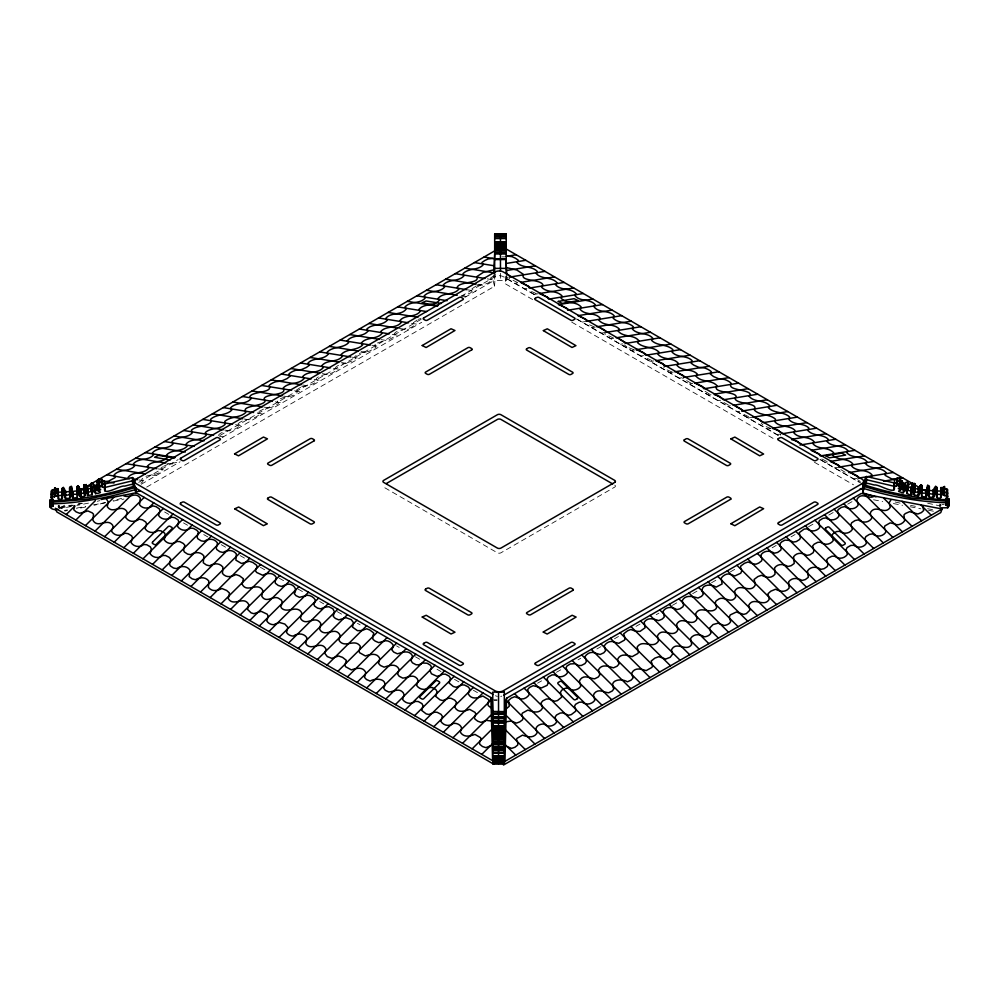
<?xml version="1.0" encoding="UTF-8"?>
<svg xmlns="http://www.w3.org/2000/svg" width="999" height="999" viewBox="0 0 999 999"><rect width="100%" height="100%" fill="white"/><g stroke="black" fill="none" stroke-linecap="round" stroke-linejoin="round"><path stroke-width="0.75" stroke-dasharray="5 3.75" d="M940.946 505.706L940.733 504.483M257.904 412.45L258.042 413.224L262.862 414.011M146.691 487.1L494.567 286.263L493.181 281.031L493.518 274.975M494.567 286.263L495.242 274.163M532.617 299.55L505.656 283.978L506.868 275.712M58.217 505.756L58.117 507.03M218.506 435.552L219.018 434.478C224.65 429.395 233.204 432.117 238.624 426.448L238.998 425.611L237.687 424.6L238.199 423.601C244.193 418.206 253.097 420.342 258.991 414.835L259.253 413.886L258.067 413.224M375.324 344.393L374.687 345.267L376.049 347.165L373.439 349.038L368.981 351.336L364.16 352.023M162.6 466.87L160.827 468.294L162.275 470.092C157.268 476.81 147.365 472.964 141.771 479.158L141.808 480.419M140.834 483.166L142.62 481.943L142.882 480.994L141.858 480.444M493.131 276.248L490.559 278.009L490.834 279.433M259.016 411.426L264.935 408.341L268.556 407.817M60.402 507.642L65.797 504.532M138.711 482.38L178.122 459.627M219.768 435.589L421.291 319.243M461.014 296.303L495.104 276.623A5.844 3.372 0 0 1 498.114 275.749A5.869 3.384 0 0 1 503.296 276.686L536.7 295.966M141.221 484.24L180.07 461.8M222.165 437.5L421.715 322.29M464.872 297.377L493.181 281.031M537.574 683.191L541.62 680.856M556.455 672.302L561.85 669.18M578.021 659.839L580.719 658.291M596.903 648.95L600.948 646.615M614.435 638.823L618.468 636.488M636.001 626.373L640.047 624.038M656.231 614.697L658.928 613.136M672.402 605.357L677.797 602.235M692.632 593.681L698.026 590.559M711.513 582.779L716.907 579.657M730.381 571.878L737.125 567.981M772.19 547.752L776.223 545.417M791.058 536.85L795.104 534.515M808.591 526.723L813.985 523.613M828.808 515.047L834.202 511.938M847.689 504.158L853.084 501.036M163.636 466.296L168.057 464.21L176.885 462.362M417.145 319.992L413.374 322.702L414.76 324.613C409.403 331.106 399.7 327.522 394.205 333.654L395.504 335.539L394.555 336.563L388.936 339.66L385.477 340.347M300.599 387.3L296.566 390.01L297.565 391.258M377.447 342.957L385.439 340.334M476.136 286.014L470.504 289.722L472.152 291.508L470.279 293.107L462.187 295.979M418.331 319.33L421.029 318.456M301.76 386.688L309.253 385.402L314.623 383.004L317.595 380.594L316.183 379.046L316.845 377.972C322.552 373.014 331.331 375.786 336.626 369.855L335.514 367.432L337.6 365.809L341.121 364.036L345.979 363.261M477.11 285.552C481.393 284.59 491.033 284.191 490.871 279.433M121.678 498.339L113.049 500.724M97.278 501.261L99.875 500.661M105.095 502.809L94.343 505.219M60.539 508.104L83.017 503.259M88.474 503.121L76.823 505.432M85.502 507.055L76.823 508.766M59.952 507.38L72.165 505.044M78.272 503.871L81.331 503.296M64.398 510.427L67.445 509.852M76.611 508.104L85.764 506.343M93.394 504.895L105.607 502.559M113.237 501.098L123.926 499.063M71.379 506.481L60.689 508.479M64.798 511.051L67.433 510.564M507.042 277.522L508.179 277.335M514.96 283.316L517.295 282.942M524.537 288.848L526.91 288.461M534.153 294.405L538.486 293.694M582.105 322.09L585.726 321.503M591.683 327.61L595.329 327.023M601.273 333.154L604.969 332.555M610.864 338.686L613.448 338.261M620.466 344.23L622.839 343.856M631.318 350.499L634.877 349.925M640.933 356.044L643.518 355.632M650.511 361.576L653.621 360.926M669.68 372.652L673.301 372.065M679.27 378.184L681.768 377.784M689.397 384.028L692.744 383.391M708.566 395.092L711.001 394.705M718.169 400.636L720.616 400.237M727.747 406.168L730.331 405.756M737.362 411.713L739.722 411.338M748.201 417.982L752.946 417.22M767.394 429.058L771.091 428.471M776.997 434.602L780.656 434.016M824.937 462.287L827.384 461.888M834.527 467.819L838.86 467.12M853.708 478.896L857.204 478.334M364.086 352.01L359.765 353.259L354.732 356.493L355.869 358.117L353.621 360.327L346.016 363.274M268.594 407.829L271.928 407.192L277.46 404.208L278.559 403.146L277.347 401.635L277.685 400.661C282.592 395.142 295.08 398.451 297.602 391.271M501.898 256.868L504.782 256.868M492.769 699.912L497.102 699.912M494.218 700.212L497.102 700.212M941.982 504.483L944.267 504.632M487.287 278.858L493.169 279.807M477.572 284.365L485.252 285.614M466.446 289.648L475.674 291.134M461.738 295.979L466.058 296.691M411.488 323.301L418.106 324.375M398.901 328.334L408.541 329.895M392.245 334.353L398.938 335.439M380.969 339.61L389.36 340.971M371.965 345.254L379.745 346.516M361.114 351.523L368.893 352.784M352.385 357.217L359.29 358.329M341.521 362.537L349.7 363.861M333.454 368.331L340.11 369.405M322.415 373.626L330.532 374.937M314.161 379.37L320.941 380.469M302.547 384.977L310.814 386.326M294.593 390.784L301.223 391.858M283.504 396.066L291.646 397.39M275.362 401.835L282.055 402.922M264.073 407.093L272.465 408.454M244.218 419.006L252.01 420.267M235.502 424.7L242.395 425.824M224.638 430.02L232.817 431.356M219.568 436.301L223.214 436.888M167.37 463.286L175.275 464.572M158.354 468.918L165.684 470.104M151.311 474.875L156.081 475.649M138.824 479.932L146.503 481.181M770.803 428.446L763.748 425.686L761.226 423.326M927.621 508.716L934.202 509.952M873.563 499.775L882.729 501.523M893.406 503.558L902.572 505.319M910.201 506.768L920.891 508.816M928.521 510.277L934.627 511.438M910.526 505.357L917.956 506.843M927.684 503.234L939.672 505.819M895.216 501.998L901.722 503.496M633.678 349.662L627.422 347.115M517.507 282.517L508.953 278.271M671.74 371.865L666.433 369.642L663.461 366.845M594.13 326.898L586.588 323.439M613.336 337.937L606.555 334.84M536.113 293.544L529.932 290.821M690.971 383.117L682.617 378.296M826.323 461.188L819.854 457.967M651.885 360.577L646.59 358.042M845.104 472.265L837.936 467.807M709.302 393.968L702.272 389.485M728.283 404.907L722.752 401.923M748.538 416.683L743.693 414.26M507.03 278.746L536.7 295.866M577.147 319.218L779.395 435.989M819.842 459.34L861.638 483.479M576.46 318.931L778.346 435.489M820.816 460.002L858.965 482.03M571.715 322.128L775.311 439.672M814.422 462.25L853.521 484.815M164.635 512L168.681 514.335M183.504 522.902L187.55 525.237M203.734 534.577L207.78 536.913M221.266 544.692L226.661 547.814M240.135 555.594L245.529 558.703M260.364 567.27L265.759 570.379M279.245 578.171L284.64 581.281M298.114 589.073L304.857 592.956M319.692 601.523L323.738 603.858M337.225 611.638L343.956 615.534M357.442 623.314L360.139 624.875M396.541 645.891L399.238 647.452M415.422 656.793L420.816 659.902M437 669.243L441.046 671.578M454.52 679.37L459.915 682.479M473.401 690.272L477.447 692.607M857.604 479.657L860.276 481.493M624.163 344.88L626.785 346.753M604.707 333.241L605.656 334.278M780.319 434.39L780.594 435.189M505.219 276.411L505.656 283.978M940.321 504.333L940.321 506.555M939.772 503.996L939.772 507.33M506.231 275.587L506.231 280.394L494.68 280.357L494.68 273.276M500.462 273.264L500.462 280.394M59.278 505.207L59.241 508.341M59.228 506.218L59.241 508.479M58.679 505.294L58.679 507.654M501.773 696.141A5.857 3.384 0 0 1 500.724 696.378M497.427 696.353A5.857 3.384 0 0 1 495.442 695.741M614.76 485.139A2.585 1.486 0 0 1 614.885 487L500.949 552.797A2.585 1.486 0 0 1 497.34 552.772L383.416 486.963A2.585 1.486 0 0 1 383.316 485.352"/><path stroke-width="1.5" d="M65.484 491.583L64.223 488.486A2.01 1.636 0 0 0 64.098 488.174C58.454 485.114 67.308 502.11 58.616 498.826C59.091 490.871 53.334 501.823 56.081 489.61C54.283 484.54 53.646 493.931 54.595 496.153A4.808 3.934 0 0 1 54.608 496.79L51.611 497.04A1.986 1.623 0 0 0 51.411 497.639L53.397 499.762A21.866 17.857 0 0 1 52.885 500.049L52.772 500.112A4.146 3.384 0 0 0 52.21 500.374L51.698 501.773A6.856 5.607 0 0 0 51.985 502.347L52.685 503.683A1.861 1.511 0 0 0 53.159 503.796L52.86 505.606A2.098 1.711 0 0 0 53.084 505.981C46.391 506.88 54.096 510.964 58.142 509.315M904.919 484.902L905.057 483.853L901.135 481.168M65.597 490.784L65.247 498.688L69.768 498.126L70.654 494.905L69.605 494.405L69.618 487.674L71.154 486.463L72.24 497.265L73.102 498.064L77.26 497.627L77.81 494.393L77.085 494.742L76.811 486.9L77.472 486.276M71.803 495.704L71.553 486.55L71.591 494.243M71.916 488.486L72.577 496.853M921.59 493.269L922.002 485.539L921.915 493.631L921.19 493.294L921.74 496.528L925.898 496.953L926.76 496.153L927.909 485.364L929.232 497.027L933.753 497.589L933.328 489.822L934.777 487.387A2.01 1.636 0 0 1 934.902 487.075C940.034 483.966 932.279 501.248 940.896 497.739M940.946 509.04L940.733 507.817L947.739 507.779L948.788 505.332L947.052 505.706L945.903 504.882A2.098 1.711 0 0 0 946.14 504.495L945.841 502.697A1.861 1.511 0 0 0 946.315 502.572L947.04 501.298A6.856 5.607 0 0 0 947.302 500.674L947.002 496.066M504.008 746.553L505.219 701.885L506.593 698.239L861.213 493.506L942.119 508.966L940.733 512.599L503.508 765.034L504.895 761.388L506.593 698.239M79.208 494.955L78.234 492.944L78.209 486.176L79.033 487.125L79.421 495.354L80.032 495.904L80.644 488.773L80.632 497.077L84.927 496.178A1.299 1.061 0 0 1 84.603 495.666L84.128 484.64L84.415 485.314M921.378 485.027C917.419 485.539 921.877 495.054 918.243 494.755A9.59 7.83 0 0 0 918.306 495.666L914.073 495.067A1.299 1.061 0 0 0 914.397 494.555L914.722 483.516L914.934 490.309L913.423 493.568L914.172 494.03L914.56 487.137M99.4 480.631L97.328 482.43M664.66 365.971L662.612 363.524L656.655 361.114M86.376 486.338L87.987 488.286L87.987 494.955L87.275 495.679L92.12 494.742L92.482 491.57L91.109 490.759L91.546 482.904L92.77 483.416A2.073 1.686 0 0 1 93.519 483.916C95.355 487.937 93.032 494.88 98.102 493.281A40.097 32.742 0 0 0 100.424 492.495C100.974 491.096 95.342 491.683 98.314 487.537M940.858 495.529C941.333 501.148 939.048 491.496 943.131 494.43C947.839 474.675 938.948 497.902 947.389 495.941A1.986 1.623 0 0 1 947.589 496.528L945.603 498.663A21.866 17.857 0 0 0 946.115 498.938L946.315 499.05A4.146 3.384 0 0 1 946.79 499.275L947.452 499.862M493.606 273.464L494.892 250.761L80.519 489.997M92.283 490.946L92.12 494.742M919.967 486.026L919.917 493.306L920.404 485.277M77.01 487.387L77.41 494.368M91.546 482.904L91.246 490.921M53.084 503.009L50.362 502.959L50.437 504.67M52.21 497.04L51.698 498.439A6.856 5.607 0 0 0 51.985 499.013L52.485 500.262M69.618 487.674L70.017 495.142M69.605 494.405L70.192 487.05M948.988 506.281L948.975 499.038L946.54 498.688M135.976 493.181A90.022 73.501 0 0 0 135.177 489.822L133.142 484.677L130.807 484.54A209.253 170.854 0 0 0 124.75 486.113C120.492 484.827 102.547 497.127 104.633 487.937A2.01 1.636 0 0 0 104.008 487.475L102.335 487.175L102.223 479.47L98.601 478.896L98.601 485.564L100.1 487.3L96.965 488.961L100.599 489.248A14.698 12 0 0 0 100.587 489.785L98.214 490.934M102.335 487.175L102.223 479.47M903.408 492.757C902.971 490.934 903.67 491.071 904.807 490.946C901.647 471.703 907.854 497.277 900.898 492.17A40.097 32.742 0 0 1 898.576 491.396C898.738 490.272 902.347 489.847 898.413 488.673A14.698 12 0 0 0 898.401 488.149L902.035 487.849L898.9 486.201L900.399 484.453L900.399 477.784L896.777 478.359L896.665 486.076L894.992 486.376A2.01 1.636 0 0 0 894.367 486.825C896.34 495.954 878.571 483.766 874.25 485.002A209.253 170.854 0 0 0 868.193 483.441L865.858 483.566L863.823 488.711A90.022 73.501 0 0 0 862.849 492.919L875.961 496.853M62.225 498.326L62.6 488.049M926.76 492.819C925.236 489.572 930.269 488.061 928.533 490.309M58.429 490.284L57.88 488.611L56.081 489.61M58.429 493.618L58.067 492.032L56.081 492.944L55.345 491.221L54.595 492.819A4.808 3.934 0 0 1 54.608 493.456L51.611 493.706A1.986 1.623 0 0 0 51.411 494.305L52.235 494.892M80.632 497.077L80.694 496.765A9.59 7.83 0 0 0 80.757 495.854L80.644 488.773M921.99 492.957L921.528 491.845M79.058 487.187L80.032 489.235M54.695 488.898L54.595 489.485A4.808 3.934 0 0 1 54.608 490.122L51.611 490.372A1.986 1.623 0 0 0 51.411 490.971L51.324 497.739L51.449 491.158M54.67 495.641L55.345 494.555L56.081 496.178M62.45 490.384L62.462 492.057M62.45 493.718L61.801 495.429L58.367 495.504M372.639 636.813L373.039 639.41L375.162 641.096L378.708 642.619L383.154 641.47M896.777 478.359L896.665 486.076M920.354 492.195L921.378 491.695L921.328 485.014L921.103 491.795M177.522 524.537L177.685 526.635C180.819 530.869 186.526 531.356 190.484 528.146L193.319 528.346L196.791 530.219L198.277 531.955L198.027 534.328M943.468 486.863L942.919 495.167M943.356 487.012L943.506 494.305M76.898 486.75L77.01 494.068M77.41 491.033C76.386 486.925 79.995 491.933 80.757 492.519A9.59 7.83 0 0 1 80.694 493.431L84.378 493.044M912.624 485.239L911.288 486.963L911.725 494.58M911.887 485.314L911.15 494.105M703.421 388.499L703.658 387.724L701.922 386.238L695.928 383.628M904.832 484.203L905.481 482.804A2.073 1.686 0 0 1 906.23 482.317C909.215 480.631 909.639 491.046 906.23 488.986A2.073 1.686 0 0 0 905.481 489.473L904.832 490.871M904.832 487.537L905.481 486.138A2.073 1.686 0 0 1 906.23 485.651C907.791 484.24 908.466 487.162 906.58 486.988M217.282 545.292L217.345 542.744C214.086 538.224 208.354 538.561 204.183 541.333L201.186 540.871L197.852 538.761L197.003 536.825L197.989 534.353M907.754 483.141L907.891 489.647M85.989 488.811C87.762 487.375 82.68 487.849 84.64 488.973M255.756 569.33L255.619 571.053L256.731 572.514L262.65 575.237C267.17 572.951 273.239 572.127 276.273 577.434L276.074 579.295M65.484 494.917L64.223 491.82A2.01 1.636 0 0 0 64.098 491.508L62.825 491.121M62.825 487.774L62.75 494.555L63.324 487.262M392.969 646.778L393.219 645.142C391.421 641.932 386.675 639.385 383.191 641.433M911.288 486.963L911.475 487.699M605.694 332.118L606.006 331.368L604.208 329.82L600.549 327.897M314.91 601.798L315.309 599.999C313.486 596.578 308.504 593.968 304.77 595.953M948.563 500.237L949.038 499.537M948.563 503.571L948.638 501.848L946.378 501.985M903.383 491.096L903.433 484.34M177.56 524.5L178.759 521.865L178.084 519.842L174.6 517.632L171.603 517.207C167.47 520.167 161.613 519.955 158.541 515.447L159.99 510.701L159.291 508.853L156.094 506.655L152.835 505.869C148.589 508.653 143.044 509.29 139.485 504.745L140.335 498.276C135.602 490.859 128.883 499.075 123.339 495.516M276.036 579.32L275.05 581.43L275.399 583.266L278.221 585.451L281.418 586.425L285.677 584.827M74.825 505.756L73.751 509.727L76.111 511.888L79.645 513.286L87.887 510.951L92.133 512.824L93.531 514.185L92.87 520.129C97.902 529.183 106.918 517.432 112.612 525.187L113.224 527.097L111.663 530.257L111.888 531.755C115.16 536.238 120.916 536.276 125 533.154L128.109 533.678L131.593 535.851L132.542 537.749L131.019 542.507C133.816 546.977 139.835 547.664 143.844 544.53L146.728 544.73L150.374 546.853L151.336 548.926L150.137 553.733C153.109 557.966 158.916 558.753 162.812 555.456L165.559 555.506L169.118 557.305L170.767 559.078L169.568 563.936L170.255 565.859L173.476 568.006L176.561 568.618C180.757 565.659 186.925 565.571 189.985 570.192L189.161 576.598L192.145 578.846L195.404 579.732C199.738 577.272 205.232 576.56 208.803 581.018L208.391 587.362C212.088 592.095 217.507 590.784 221.915 588.511L226.673 590.471L229.483 592.994L228.284 598.613C233.629 607.392 243.856 595.092 248.826 604.695L247.527 609.402L251.136 612.887L253.821 613.673L261.126 611.313L267.208 614.185L268.182 616.346L266.808 620.879A10.527 7.78 -20.8 0 0 273.464 624.737L279.37 622.452L284.84 624.05L287.862 627.36L286.513 632.28A10.527 7.78 -20.8 0 0 293.194 636.113C297.44 633.116 303.833 632.966 306.893 637.737L305.819 643.681C311.164 651.997 321.091 639.522 326.074 649.238L324.812 653.309L327.285 656.568L331.755 658.341L338.599 655.981L342.545 657.367L346.303 660.327L344.942 665.284L345.604 666.72L351.348 669.892C356.206 668.319 362.837 666.296 365.784 672.477L364.498 677.359L366.496 679.507L370.154 681.093C375.699 677.522 388.998 678.721 383.653 688.174L385.239 690.272L388.823 692.045C393.718 691.733 398.951 687.474 403.259 692.744L404.046 694.73L402.622 699.487C405.582 703.658 411.438 704.657 415.409 701.385L418.306 701.535L421.965 703.633L422.977 705.694L421.778 710.489L426.198 713.898L428.958 714.522L434.615 712.15L437.275 712.337L440.984 714.31L442.457 716.445L440.809 721.266C443.406 725.649 449.475 726.835 453.296 723.438C457.654 722.489 464.21 726.797 460.389 731.268L460.676 732.717C464.248 737.786 470.217 736.188 474.95 734.402L480.556 737.662L481.006 739.248L479.57 742.419L479.77 744.292L482.48 746.515L485.851 747.652L490.634 745.816M361.825 630.519L366.695 628.783L369.905 630.057L373.763 633.054L372.752 636.675M70.155 493.968L71.091 493.131L71.091 486.463M74.575 506.256L66.246 514.522M392.932 646.803L391.92 649.974L393.718 652.085L397.377 653.796C402.397 652.484 409.078 649.45 412.475 655.844L411.089 660.789L412.487 662.849L416.046 664.735L418.743 664.847L422.627 662.986L427.222 663.249L430.519 665.297L431.518 667.307L430.007 670.616L431.418 673.763L436.838 676.248L439.548 675.824M314.872 601.835L313.898 604.195L314.56 606.043L317.582 608.129L320.642 608.853L324.588 607.242M217.245 545.317L216.221 547.564L216.733 549.5L219.867 551.723L223.039 552.472C227.322 549.887 232.854 549.425 236.326 553.858L235.914 560.164L241.496 563.461L249.388 561.251L252.997 562.562L256.706 565.284L256.968 567.145L255.831 569.255M84.753 490.621L84.778 495.129L85.577 494.68L84.066 491.408L84.128 484.64M933.328 496.491L933.403 489.685M926.922 494.155L927.434 485.514M926.423 495.754L926.897 487.687M894.617 482.992L874.25 478.334A209.253 170.854 0 0 0 868.193 476.773L865.858 476.898L863.823 482.042A90.022 73.501 0 0 0 862.849 486.251L862.849 492.919M894.58 486.388L866.458 479.695L863.823 485.377A90.022 73.501 0 0 0 862.849 489.585L863.074 489.747M86.226 484.94C81.593 485.314 86.476 492.819 87.987 494.955M84.066 491.408L85.04 491.62M104.408 483.928L104.633 481.268A2.01 1.636 0 0 0 104.008 480.806L102.335 480.507M104.408 487.262L104.633 484.602A2.01 1.636 0 0 0 104.008 484.14L102.335 483.841L101.448 482.192L98.601 482.23L99.625 482.867M61.851 498.688L61.801 492.095L62.725 491.258M918.968 494.805L918.968 488.136L918.243 488.086A9.59 7.83 0 0 0 918.306 488.998L914.622 488.611M586.351 321.129L586.838 320.417L585.439 319.018L579.183 316.171M901.897 488.061L902.022 480.869L899.6 479.52M927.734 485.489L927.621 492.145L928.583 492.532M54.583 496.84L54.595 488.061M51.973 506.78L52.46 499.787M63.062 494.405L63.062 487.724M77.41 488.623L77.285 490.871L73.077 491.358L73.139 498.026M77.41 491.958L77.26 494.293L72.565 494.23M92.22 491.271L87.213 492.47M933.403 496.353L934.777 494.055A2.01 1.636 0 0 1 934.902 493.743L935.676 492.819L935.676 486.151M943.356 493.681L944.405 493.631L944.405 495.054A4.808 3.934 0 0 0 944.392 495.691L944.405 486.963M904.807 487.612C902.347 487.075 904.47 491.283 900.898 488.836M918.968 488.136L919.842 486.338M920.154 485.651L920.129 492.607M912.025 485.214C913.261 499.163 910.589 488.536 914.934 490.309M85.19 484.89L85.302 494.767M742.17 410.939L741.196 409.14L735.276 406.044M70.479 488.623L69.768 491.458L65.247 492.02M70.479 491.958L69.768 494.792L65.247 495.354M86.788 493.094L86.975 486.313L87.113 493.081M51.948 500.137L50.025 500.137L50.012 507.392M891.008 499.787L889.122 502.797L890.259 507.28C884.889 515.671 876.235 504.07 870.666 512.15L870.254 514.023L871.815 517.145L871.49 518.668C868.044 523.201 862.412 522.814 858.228 519.892L855.032 520.566L851.697 522.764L850.898 524.625L852.397 529.383C849.45 533.903 843.518 534.29 839.422 531.268L836.475 531.58L832.916 533.753L832.117 535.801L833.253 540.596C830.181 544.855 824.437 545.417 820.491 542.195L817.694 542.332L814.185 544.168L812.649 545.929L813.898 550.761L813.149 552.697L809.889 554.82L806.842 555.382C802.647 552.709 796.915 552.135 793.593 556.705L794.23 563.461L791.171 565.684L787.961 566.508C783.653 563.973 778.121 563.374 774.6 567.832L775.024 574.163C771.278 578.896 765.971 577.497 761.513 575.274L757.891 576.573L754.108 579.445L755.356 584.827C750.561 594.58 739.672 581.855 734.64 591.371L735.726 596.94C730.868 605.069 723.601 594.655 717.744 599.775C714.198 601.148 715.309 604.67 716.708 607.08L716.096 608.641C710.351 615.072 700.162 604.657 695.616 613.848L697.015 618.331L696.54 619.83C690.933 627.372 682.03 615.034 676.66 624.288L677.821 629.894L676.86 631.48C671.041 637.724 662.262 626.685 657.404 635.938L658.516 640.996C652.871 649.962 642.819 638.448 637.137 647.077L638.511 652.035L637.849 653.471L632.142 656.655C627.26 655.207 620.666 652.996 617.657 659.215L618.968 664.073L617.07 666.208L613.423 667.844C608.453 666.37 601.698 663.548 598.413 669.929L599.8 674.912L598.289 676.997L594.705 678.808C589.822 678.658 584.665 674.175 580.307 679.382L579.383 681.393L580.856 686.163C578.034 690.346 572.102 691.495 568.181 688.186L565.359 688.224L561.65 690.247L560.451 692.319L561.713 697.152L557.442 700.586L554.632 701.298L548.963 698.95L546.378 699.038L542.707 700.886L541.008 703.046L542.657 707.879C539.435 714.223 532.742 711.837 527.847 710.077L522.402 713.111L521.703 714.822L523.051 718.106L522.527 719.804L519.755 721.902L516.458 723.089L511.051 721.078L506.718 721.665M75.837 520.054L95.442 500.599M85.439 525.599L113.699 497.552M95.03 531.143L132.979 493.494M104.62 536.675L144.218 497.377M114.198 542.207L153.796 502.897M123.801 547.752L163.399 508.454M133.391 553.284L172.989 513.986M142.969 558.828L182.58 519.517M152.56 564.36L192.158 525.049M162.175 569.905L201.773 530.606M171.753 575.436L211.351 536.138M181.331 580.968L220.929 541.658M190.934 586.513L230.532 547.202M200.512 592.045L240.11 552.734M210.127 597.589L249.725 558.279M220.966 603.858L260.577 564.547M230.582 609.402L270.18 570.092M240.16 614.934L279.77 575.624M249.762 620.479L289.36 581.168M259.34 625.998L298.938 586.7M268.931 631.543L308.529 592.232M279.058 637.387L318.656 598.076M288.649 642.919L328.246 603.621M298.214 648.451L337.824 609.153M307.817 653.995L347.415 614.685M317.395 659.527L356.993 620.217M327.01 665.072L366.608 625.774M337.862 671.34L377.46 632.03M347.465 676.885L387.075 637.587M357.055 682.417L396.653 643.119M366.645 687.961L406.243 648.651M376.223 693.493L415.821 654.183M385.801 699.025L425.399 659.715M395.417 704.57L435.015 665.259M405.007 710.102L444.605 670.804M414.597 715.646L454.195 676.335M424.175 721.178L463.773 681.867M433.791 726.723L473.389 687.412M443.369 732.255L482.967 692.944M452.947 737.786L490.884 700.124M462.537 743.318L490.796 715.272M472.14 748.863L491.758 729.407M481.73 754.407L492.157 744.068M80.732 495.579L80.032 495.904M683.391 377.372L684.028 376.76L683.378 375.686L677.285 372.502M936.6 490.909L936.55 489.273M70.704 493.456L70.704 486.788M813.323 442.882L813.086 443.956C818.681 449.987 828.096 446.565 833.69 452.759L832.554 454.67L833.341 455.881C839.048 460.676 847.651 457.929 852.834 463.886L851.335 465.671C856.443 472.365 866.32 468.531 871.927 474.762L872.252 475.586L870.691 476.573L871.103 477.584M920.728 491.87L920.828 485.014M95.155 486.138L96.578 484.89M912.362 492.032L912.537 483.404L914.722 483.516M91.571 490.497L91.496 489.585L92.77 490.097A2.073 1.686 0 0 1 93.519 490.584L94.193 492.057M506.655 708.416L509.215 706.355L508.978 703.209M87.525 492.145L87.924 491.471L86.376 489.672M896.777 485.039L900.399 484.453M926.435 489.785L921.74 489.847L921.59 487.524M926.435 493.119L921.74 493.181L921.59 490.859M907.641 490.022C904.907 491.57 908.103 495.766 911.787 494.692M135.926 490.859L136.151 490.684A90.022 73.501 0 0 0 135.652 488.349M78.234 492.944L78.272 486.313M914.048 483.803L914.122 494.006M933.878 496.428L933.878 489.76M947.551 490.047L947.676 496.64M947.551 493.381L947.676 493.306A1.986 1.623 0 0 0 947.389 492.607L944.392 492.357A4.808 3.934 0 0 1 944.405 491.72L943.655 490.122L942.919 491.833L940.933 490.934L940.571 492.507M70.467 491.408C68.756 489.235 73.676 490.584 72.24 493.931M946.515 499.15L947.04 497.964A6.856 5.607 0 0 0 947.302 497.34L947.452 496.528M899.749 478.159L900.399 477.784M899.749 481.493L900.399 481.118L897.552 481.093L896.665 482.742L894.992 483.041A2.01 1.636 0 0 0 894.367 483.491L894.592 486.163M813.336 442.869L814.335 442.058C809.377 435.464 799.5 439.223 794.03 433.054L793.718 432.23L795.104 431.118L794.667 430.07C789.048 424.912 780.469 427.684 775.037 422.015L775.461 419.168C769.455 413.723 760.426 415.884 754.545 410.289L754.307 409.503C759.053 402.597 736.925 404.595 735.077 398.726L736.163 396.441C735.027 391.346 711.288 393.007 717.145 385.851C711.763 379.495 701.498 382.742 696.053 376.223L697.452 374.538L696.977 373.688C691.358 368.356 682.442 371.578 677.097 365.509L678.259 363.224C672.901 357.005 663.199 360.577 657.841 354.146L658.953 352.098C653.046 346.029 643.531 348.663 637.574 342.707L638.948 340.784C633.653 334.128 623.451 337.687 618.094 331.044L619.405 329.158C613.873 323.077 604.17 326.648 598.851 320.117L600.237 318.194C594.954 311.8 584.79 315.796 579.82 308.903L581.293 307.118C575.911 300.674 566.133 304.308 560.889 297.977L562.15 296.091C556.643 289.685 546.903 293.394 541.446 286.988L543.094 285.214C541.133 278.758 519.592 281.743 523.488 274.413L516.895 270.055L507.155 267.744M386.426 483.479L497.589 419.33A2.585 1.486 0 0 1 500.799 419.343L612.712 483.953M504.895 761.388L942.119 508.966M741.87 411.076L776.96 405.294M503.671 695.267L862.062 488.374A5.857 3.384 0 0 0 862.512 484.153M304.72 596.016L299.475 597.327L296.004 595.679L294.268 593.631C298.564 588.136 291.171 582.105 285.702 584.802M343.693 618.381L338.836 619.892L335.314 618.406L333.229 616.333L334.465 611.912L332.904 608.803L328.846 606.718L324.625 607.217M439.585 675.774L442.619 674.2L445.392 674.163L449.125 676.123L450.449 678.196L449.15 683.054L453.284 686.475L456.156 687.262L461.813 684.952L464.348 684.977L467.994 686.738L469.867 688.898L468.219 693.768C471.278 699.987 478.034 698.064 482.842 696.016L488.973 699.775L487.862 703.97L488.274 705.644L490.846 707.704M942.919 488.499L941.12 487.5L940.571 489.173M94.193 485.389C96.591 484.59 94.505 488.561 97.303 486.85M912.624 488.573L911.013 490.521L911.475 491.033M343.731 618.344L346.041 617.707L351.336 619.655L353.584 622.889L352.447 627.072L357.48 630.681L361.8 630.544M493.056 270.03L483.316 272.34L476.723 276.698C480.606 284.041 459.09 281.044 457.117 287.5L458.778 289.273C453.321 295.679 443.568 291.97 438.074 298.376L439.323 300.262C434.09 306.593 424.3 302.959 418.918 309.403L420.392 311.188C415.434 318.082 405.269 314.086 399.975 320.479L401.074 321.603M874.162 496.241C868.606 499.8 861.887 491.57 857.167 498.988L856.892 500.836L857.929 502.709M63.324 493.931L64.098 494.842A2.01 1.636 0 0 1 64.223 495.154L65.672 497.589M133.966 486.188C107.368 494.73 79.645 499.962 51.698 500.836M84.378 489.71L80.694 490.097A9.59 7.83 0 0 0 80.757 489.185L80.732 488.911M134.328 487.712L118.719 492.307L93.819 497.852A195.354 159.503 0 0 1 85.502 499.438L52.31 502.272M97.328 485.764L99.4 483.966M98.102 489.947C95.092 491.021 95.579 488.861 93.519 487.25A2.073 1.686 0 0 0 92.77 486.75C91.359 485.414 90.397 488.174 92.345 487.987M135.077 489.66C108.591 497.639 81.231 502.859 53.534 503.833M135.077 482.979L133.142 477.997L130.807 477.872A209.253 170.854 0 0 0 124.75 479.433L104.383 484.09M91.646 488.149L87.213 489.135M98.601 485.564L102.223 486.138M135.464 491.97L139.96 490.996M86.239 484.478L86.376 493.007M101.174 499.5L136.289 492.794L490.896 697.527L492.282 701.161L493.031 728.895M505.769 256.443L516.196 254.745M506.168 263.461L525.786 260.289M507.13 270.417L535.389 265.834M509.69 277.085L544.979 271.366M521.153 282.317L554.57 276.898M564.135 282.43L529.27 288.087L528.783 286.413L521.028 282.68M540.009 293.456L573.751 287.974M583.329 293.506L548.626 299.138L547.577 297.19L539.722 293.743M558.379 304.645L592.919 299.051M602.509 304.583L567.632 310.239L567.919 309.328L566.508 308.104L559.228 304.77M577.822 315.696L612.125 310.127M587.25 321.253L621.703 315.659M596.853 326.773L631.281 321.191M606.48 332.305L640.871 326.735M616.271 337.812L650.461 332.267M625.287 343.456L660.064 337.812M636.138 349.712L670.916 344.081M646.341 355.169L680.531 349.625M655.719 360.739L690.109 355.157M665.272 366.283L699.712 360.701M674.824 371.815L709.278 366.233M684.565 377.322L718.868 371.765M694.692 383.179L729.008 377.61M704.133 388.736L738.586 383.154M715.222 394.018L748.164 388.673M723.376 399.8L757.766 394.218M733.154 405.294L767.344 399.75M753.021 417.207L787.811 411.563M763.224 422.652L797.414 417.107M772.602 428.221L807.005 422.639M782.167 433.766L816.595 428.184M791.707 439.298L826.173 433.716M799.962 445.042L835.751 439.248M811.975 450.212L845.366 444.792M854.957 450.324L820.366 455.931L818.681 453.658L811.25 450.499M831.355 461.251L864.547 455.869M874.125 461.401L838.885 467.107L839.385 466.009L837.612 464.585L830.394 461.55M848.913 472.589L883.74 466.945M893.306 472.477L858.403 478.134L858.441 476.873L856.28 475.337L850.861 472.852M883.528 481.143L897.402 478.896M898.888 478.658L902.896 478.009M902.197 485.214L905.057 484.752M908.029 484.265L912.487 483.553M936.45 486.975C938.536 493.306 934.964 493.431 936.775 497.227M70.542 486.813L70.479 493.518M896.665 479.408L894.992 479.707A2.01 1.636 0 0 0 894.367 480.157L894.592 482.829M71.091 493.131L71.154 486.463M103.646 481.73L108.516 481.168L114.897 477.734L115.509 476.648L113.948 475.636L114.173 474.862C119.755 468.506 129.608 472.352 134.828 465.734L133.304 463.961C138.599 457.417 148.564 461.213 153.621 454.732L152.422 452.834C157.992 446.578 167.395 449.975 173.052 444.018L171.853 442.082L172.54 440.971C178.272 436.213 186.975 438.598 192.27 432.904L191.446 430.144C197.04 424.925 205.644 427.697 211.089 422.053L210.677 419.205C216.721 413.661 225.974 415.971 231.78 410.102L230.582 407.817C236.189 401.823 245.692 405.02 251.111 398.688L249.812 396.865C250.999 391.408 272.864 393.007 269.231 386.238L269.093 385.564A10.527 3.659 -14.8 0 1 275.749 381.718L281.656 380.994L287.125 378.571L290.147 376.086L288.798 374.175A10.527 3.659 -14.8 0 1 295.479 370.329L301.411 369.605L306.431 367.42L309.178 365.384L308.104 362.912C313.686 357.167 323.039 360.452 328.359 354.108L327.098 352.585L327.522 351.748C333.541 346.129 342.732 348.551 348.601 342.707L347.227 340.796C352.51 334.153 362.737 337.724 368.069 331.031L366.783 329.133C372.327 323.401 381.718 326.298 387.175 320.342L385.939 318.182C391.233 311.813 401.448 315.821 406.331 308.866L404.907 307.068C410.314 300.674 420.142 304.333 425.262 297.927L424.063 296.029C429.607 289.685 439.385 293.419 444.742 286.913L443.094 285.14C448.551 278.634 458.266 282.093 463.873 275.999L462.974 273.689C468.394 267.932 477.272 270.592 482.842 265.284L483.291 264.398L481.855 263.336L482.055 262.4L484.765 260.527L488.136 258.953L492.919 258.366M58.367 492.17L61.801 492.095M928.533 486.963L929.395 486.625L928.583 485.864M494.68 234.066L506.231 234.066M494.68 234.241L506.231 234.241M494.68 234.428L506.231 234.428M494.68 234.64L506.231 234.64M494.68 235.177L506.231 235.177M494.68 236.426L506.231 236.426M494.68 238.212L506.231 238.212M494.68 238.536L506.231 238.536M494.68 243.306L506.231 243.306M494.68 244.405L506.231 244.405M494.68 244.605L506.231 244.605M494.68 244.73L506.231 244.73M494.68 244.83L506.231 244.83M494.68 245.404L506.231 245.404M494.68 245.617L506.231 245.617M494.68 245.841L506.231 245.841M494.68 246.029L506.231 246.029M494.68 246.229L506.231 246.229M494.68 246.428L506.231 246.491M494.68 246.603L506.231 246.603M494.68 247.228L506.231 247.153M494.68 247.39L506.231 247.39M494.68 247.615L506.231 247.615M494.68 247.764L506.231 247.764M494.68 248.064L506.231 248.064M494.68 248.252L506.231 248.252M494.68 248.514L506.231 248.439M494.68 248.726L506.231 248.726M494.68 248.826L506.231 248.826M494.68 249.812L506.231 249.812M494.68 250.162L506.231 250.225M494.68 251.835L506.231 251.835M494.68 252.884L506.231 252.884M494.68 253.983L506.231 253.983M494.68 258.753L506.231 258.753M494.68 259.553L506.231 259.553M494.68 268.381L506.231 268.381M492.769 711.45L504.32 711.625M492.769 713.124L504.32 713.124M492.769 713.998L504.32 713.998M492.769 714.335L504.32 714.335M492.769 717.469L504.32 717.469M492.769 717.607L504.32 717.607M492.769 717.944L504.32 717.944M492.769 718.194L504.32 718.194M492.769 718.681L504.32 718.606M492.769 721.216L504.32 721.216M492.769 721.315L504.32 721.266M492.769 721.44L504.32 721.44M504.32 722.602L492.769 722.652L504.32 722.864M492.769 725.736L504.32 725.749M492.769 726.748L504.32 726.748M504.32 726.96L492.769 727.01L504.32 727.235M492.769 727.372L504.32 727.372M492.769 728.995L504.32 728.995M492.769 729.245L504.32 729.245M492.769 729.52L504.32 729.52L492.769 729.67M492.769 729.944L504.32 729.944M492.769 730.132L504.32 730.182M492.769 730.694L504.32 730.606M492.769 730.806L504.32 730.806M492.769 731.643L504.32 731.643M492.769 732.18L504.32 732.155M492.769 732.442L504.32 732.442M492.769 732.991L504.32 732.991M492.769 733.903L504.32 734.178M492.769 734.715L504.32 734.715M492.769 734.814L504.32 734.814M492.769 735.651L504.32 735.651M492.769 736.413L504.32 736.413L492.769 736.55M492.769 737.137L504.32 737.137M492.769 737.324L504.32 737.324M492.769 737.487L504.32 737.487M492.769 737.699L504.32 737.699M492.769 737.961L504.32 737.961M492.769 738.748L504.32 738.748M492.769 739.21L504.32 739.21M492.769 740.159L504.32 740.159M492.769 741.87L504.32 741.87M492.769 742.344L504.32 742.344M492.769 742.482L504.32 742.482M492.769 742.682L504.32 742.682M492.769 743.268L504.32 743.268M492.769 743.643L504.32 743.643M492.769 743.83L504.32 743.83M492.769 743.968L504.32 744.005M492.769 744.405L504.32 744.405M492.769 746.353L504.32 746.353M492.769 747.102L504.32 747.152M492.769 747.864L504.32 747.864M492.769 748.576L504.32 748.501M492.769 749.824L504.32 749.762M492.769 750.661L504.32 750.661M492.769 752.609L504.32 752.609M492.769 753.109L504.32 753.109M492.769 755.706L504.32 755.706M492.769 756.83L504.32 756.83M492.769 759.877L504.32 759.877M492.769 761.325L504.32 761.325M492.769 761.55L504.32 761.55M492.769 761.713L504.32 761.713M492.769 762.961L504.32 763.011M492.769 763.586L504.32 763.586M936.275 490.159L937.199 490.996L940.633 491.058M940.633 494.393L937.199 494.33L936.55 492.607M933.753 490.921L929.232 490.359L928.521 487.524M933.753 494.255L929.232 493.693L928.521 490.859M946.69 501.173L913.498 498.326A195.354 159.503 0 0 1 905.181 496.753L880.281 491.208L864.672 486.613M507.292 256.069L512.075 256.668L515.447 258.242L518.156 260.115L518.356 261.051L516.933 262.113L517.37 262.999C522.952 268.306 531.818 265.697 537.25 271.391L536.351 273.714C541.945 279.82 551.66 276.373 557.117 282.854L555.469 284.628C560.839 291.134 570.616 287.4 576.148 293.743L574.949 295.642C580.082 302.048 589.897 298.389 595.304 304.77L593.881 306.581C598.763 313.536 608.99 309.528 614.273 315.896L613.036 318.057C618.493 324.013 627.884 321.116 633.428 326.848L632.142 328.746C637.474 335.427 647.702 331.855 652.984 338.511L651.623 340.422C657.479 346.266 666.67 343.881 672.689 349.463L673.114 350.287L671.865 351.823C677.172 358.166 686.525 354.882 692.107 360.627L691.046 363.099L693.781 365.135L698.801 367.32L704.745 368.044A10.527 3.659 14.8 0 1 711.413 371.89L710.064 373.801L713.536 376.536L718.556 378.708L724.462 379.433A10.527 3.659 14.8 0 1 731.118 383.279L730.981 383.953C727.21 390.646 749.35 389.185 750.399 394.58L749.1 396.391C754.52 402.722 764.023 399.525 769.642 405.532L768.443 407.817C774.25 413.686 783.503 411.338 789.547 416.908L789.123 419.767C794.567 425.412 803.171 422.639 808.765 427.859L807.954 430.619C813.236 436.313 821.952 433.928 827.671 438.686L828.371 439.797L827.172 441.72C832.816 447.689 842.219 444.293 847.789 450.537L846.59 452.435C851.648 458.916 861.613 455.132 866.907 461.663L865.384 463.449C870.604 470.067 880.456 466.221 886.038 472.577L886.275 473.351L884.714 474.363L885.314 475.449L891.695 478.883L896.565 479.445M947.302 499.737C919.355 498.863 891.632 493.618 865.034 485.089M945.466 502.722C917.769 501.76 890.409 496.528 863.923 488.548M929.008 486.75L929.195 494.855M438.012 305.694L422.053 302.797L426.098 300.974L441.321 303.446M947.601 489.96L947.589 489.86A1.986 1.623 0 0 0 947.389 489.273L944.417 489.06A4.808 3.934 0 0 1 944.405 488.386L944.305 487.799M928.383 485.701L928.521 492.42M55.494 495.404L55.532 487.974M791.533 439.597L796.74 441.009L800.923 444.193M772.664 428.521L778.059 430.194L781.705 433.266M170.08 460.052L154.558 457.267L158.529 455.394L174.425 458.004M484.028 257.03L494.443 258.729M474.438 262.575L494.043 265.746M464.835 268.119L493.081 272.702M455.232 273.664L484.927 278.471M445.654 279.196L476.086 284.128M436.076 284.715L466.446 289.648M426.461 290.272L457.23 295.254M416.883 295.804L447.09 300.699M407.292 301.336L437.375 306.206M397.702 306.868L426.635 311.563M388.087 312.425L417.944 317.257M378.509 317.957L408.516 322.814M368.931 323.476L397.415 328.097M359.34 329.021L389.273 333.878M349.762 334.553L379.47 339.373M340.147 340.097L370.479 345.017M329.295 346.366L358.142 351.036M319.68 351.91L350.899 356.98M310.102 357.442L338.549 362.063M300.512 362.987L330.469 367.844M290.934 368.519L319.455 373.139M281.343 374.051L311.188 378.896M271.216 379.895L301.061 384.74M261.626 385.439L291.621 390.297M252.048 390.959L282.018 395.829M242.457 396.503L272.39 401.361M232.867 402.035L262.587 406.855M223.264 407.592L253.584 412.5M212.412 413.848L242.732 418.768M202.797 419.405L232.517 424.213M193.219 424.937L223.152 429.782M183.616 430.469L213.586 435.327M174.038 436.001L204.046 440.859M164.46 441.533L194.318 446.366M154.845 447.077L185.277 452.01M145.267 452.622L175.337 457.492M135.677 458.154L165.884 463.049M126.086 463.686L156.855 468.668M116.483 469.23L145.367 473.913M106.905 474.762L129.52 478.858M132.867 478.971L137.338 479.695M97.328 480.294L99.85 480.706M102.81 481.181L113.986 482.992M87.725 485.839L90.697 486.313M95.155 487.037L98.014 487.5M58.104 498.838L58.142 495.516M714.223 394.593L719.705 396.478L722.876 399.338M911.787 488.024L907.354 487.037M911.787 491.358L906.73 490.034M636.675 349.775L643.493 352.659L645.516 354.995M860.264 488.711L863.261 489.36M936.175 490.01L935.676 489.485L934.902 490.409A2.01 1.636 0 0 0 934.777 490.721L933.516 493.818M936.363 493.581L935.676 492.819M85.04 484.952L84.278 484.615M899.6 482.867L901.672 484.665M901.697 485.739L903.433 486.188L903.383 484.415M490.771 720.941L486.438 720.366L481.031 722.377L477.734 721.191L474.962 719.093L474.438 717.394L475.786 714.11L475.087 712.399L469.642 709.365C464.747 711.113 458.054 713.511 454.832 707.167L456.481 702.334L454.782 700.174L451.111 698.326L448.526 698.239L442.857 700.586L440.047 699.862L435.776 696.44L437.038 691.608L435.851 689.535L432.13 687.512L429.32 687.474C425.387 690.784 419.455 689.635 416.633 685.451L418.106 680.681L417.195 678.671C412.824 673.463 407.667 677.934 402.784 678.096L399.213 676.286L397.689 674.2L399.076 669.218C395.791 662.837 389.036 665.659 384.066 667.132L380.419 665.484L378.521 663.361L379.832 658.503C376.823 652.297 370.229 654.457 365.359 655.943L359.64 652.759L358.991 651.323L360.364 646.365C354.682 637.749 344.58 649.188 338.986 640.284L340.085 635.227C335.227 625.961 326.461 637.012 320.642 630.769L319.668 629.17L320.841 623.563C315.185 614.298 306.768 626.66 300.949 619.105L300.474 617.607L301.873 613.136C297.352 604.045 287.1 614.185 281.393 607.929L280.781 606.368C282.18 603.958 283.291 600.436 279.745 599.063C273.888 593.943 266.621 604.358 261.763 596.216L262.849 590.659C257.817 581.118 246.928 593.856 242.133 584.115L243.381 578.721L239.598 575.861L235.976 574.562C231.568 576.798 226.186 578.171 222.465 573.438L222.889 567.12C219.38 562.662 213.836 563.249 209.528 565.796L206.318 564.972L203.259 562.749L203.896 555.993C200.574 551.436 194.855 551.972 190.647 554.67L187.6 554.108L184.34 551.972L183.591 550.049L184.852 545.217L183.304 543.456L179.795 541.608L176.998 541.47C173.052 544.692 167.308 544.143 164.236 539.885L165.372 535.089L164.585 533.041L161.026 530.869L158.067 530.544C153.971 533.566 148.039 533.179 145.092 528.671L146.591 523.913L145.792 522.052L142.457 519.855L139.261 519.18C135.077 522.102 129.458 522.489 126.011 517.957L125.674 516.433L127.235 513.311L126.823 511.438C121.254 503.359 112.612 514.972 107.23 506.568L108.367 502.085L106.481 499.075M927.621 492.145L927.409 493.081M914.622 491.945L918.306 492.332A9.59 7.83 0 0 1 918.243 491.421C918.98 490.871 922.639 485.789 921.59 489.935M754.457 417.407L759.14 419.405L762.524 422.315M752.584 563.773L756.006 564.185L758.703 563.074L761.588 560.889L762.087 559.09L761.3 557.342M78.334 486.338L78.397 493.044M519.155 698.264L514.647 696.74L511.201 698.126L508.516 700.486L508.903 703.121M594.892 652.996C591.408 651.198 586.913 653.433 585.027 656.568L586.401 661.5L585.002 663.573L581.443 665.446L578.746 665.559L574.875 663.698L570.279 663.96L566.97 666.008L565.971 668.019L567.17 670.629M635.701 631.256L640.022 631.393L645.054 627.797L644.218 622.127C648.039 616.795 653.87 619.005 658.653 620.616L662.175 619.118L664.26 617.045L663.161 611.163C666.321 606.268 672.539 606.755 676.847 609.577L679.907 608.841L682.941 606.755L683.591 604.907L682.18 600.724C685.302 594.343 692.782 596.478 698.014 598.051L701.485 596.391L703.221 594.355L702.21 591.033M519.23 698.326C522.739 700.299 527.522 697.727 529.27 694.48L527.622 689.622L529.495 687.449L533.141 685.689L538.049 686.887M928.695 485.901L928.983 494.043M731.193 574.662C727.734 572.614 723.201 575.137 721.216 578.146L722.09 583.99L716.071 587.137C711.887 583.978 701.41 584.065 702.172 591.008M614.298 642.145C610.814 640.097 606.068 642.657 604.27 645.854L605.581 650.686L603.771 652.809L600.112 654.507L594.929 653.021M789.759 540.447L784.977 540.122L781.905 541.72L780.157 543.468L780.219 546.003M87.85 488.086L87.85 495.217M619.218 338.873L625.536 342.982M506.855 746.54L511.638 748.376L515.009 747.227L517.719 745.004L517.919 743.131L516.495 739.959L516.933 738.373L522.552 735.114C527.272 736.9 533.241 738.498 536.813 733.428L537.1 731.98C533.279 727.509 539.835 723.214 544.205 724.15C548.014 727.547 554.095 726.36 556.68 721.977L555.032 717.157L556.518 715.022L560.214 713.061L562.874 712.861L568.531 715.234L571.291 714.61L575.711 711.201L575.699 709.228M752.509 563.698L748.101 561.962L744.492 563.274L740.783 565.996L740.521 567.869L741.895 570.491L740.759 573.226L734.839 575.948L731.231 574.7M538.086 686.912L541.333 687.986L547.14 685.351L548.364 682.379L547.052 678.908L548.376 676.835L552.11 674.887L554.87 674.924C558.778 678.246 564.71 676.96 567.482 672.789L567.195 670.666M894.292 523.751L890.134 522.902L884.877 525.899L884.277 527.809L885.838 530.968L885.601 532.467C882.329 536.962 876.573 536.987 872.502 533.866L869.392 534.39L865.908 536.563L864.947 538.461L866.47 543.219C863.673 547.677 857.666 548.389 853.658 545.254L850.761 545.442L847.115 547.564L846.153 549.637L847.352 554.445C844.38 558.678 838.586 559.477 834.677 556.181L831.93 556.218L828.383 558.016L826.735 559.79L827.934 564.66L827.234 566.583L824.013 568.718L820.928 569.33C816.732 566.421 810.564 566.258 807.517 570.904L808.328 577.31L805.344 579.557L802.085 580.444C797.751 577.996 792.257 577.272 788.686 581.73L789.11 588.074C785.326 592.819 779.907 591.52 775.574 589.223L770.816 591.183L768.006 593.706L769.205 599.325C763.848 608.129 753.633 595.829 748.663 605.406L749.962 610.114L746.365 613.598L743.668 614.385L736.363 612.025L730.281 614.897L729.307 617.07L730.681 621.603A10.527 7.78 20.8 0 1 724.025 625.461L718.131 623.176L713.099 624.512L709.627 628.084L710.976 632.991A10.527 7.78 20.8 0 1 704.307 636.825C700.037 633.903 693.668 633.616 690.609 638.448L691.67 644.405C686.325 652.709 676.398 640.234 671.428 649.949L672.677 654.02L670.204 657.28L665.734 659.053L658.89 656.693L654.944 658.079L651.186 661.038L652.559 665.996L651.885 667.432L646.141 670.616C641.283 669.03 634.652 667.02 631.705 673.201L632.991 678.071L630.993 680.219L627.347 681.805C621.753 678.146 608.528 679.57 613.848 688.898L612.25 690.983L608.666 692.769C603.771 692.444 598.538 688.186 594.23 693.456L593.443 695.441L594.867 700.212C591.908 704.37 586.051 705.369 582.08 702.097L579.195 702.247L575.524 704.357L574.512 706.405L575.686 709.203M789.784 540.471L793.306 542.057L796.303 541.583L799.637 539.472L800.486 537.537L799.212 532.667L804.17 529.058L807.005 528.858C810.976 532.055 816.67 531.593 819.817 527.347L818.73 522.577L819.417 520.554L822.901 518.344L825.886 517.919C830.019 520.866 835.888 520.679 838.948 516.158L838.461 513.498M98.601 478.896L99.251 479.27M493.256 694.492L136.126 488.299A5.857 3.384 0 0 1 134.765 486.538M505.319 248.476L925.686 491.171M493.981 764.322L56.756 511.888L55.382 508.254L492.607 760.676L490.896 697.527M635.664 631.231L630.794 629.495L627.584 630.769L623.726 633.778L625.099 638.698L624.45 640.122L618.781 643.331L614.335 642.182M104.495 487.562L132.542 480.794L135.177 486.488M921.69 485.252L921.74 496.528M894.305 523.776C897.689 526.223 902.484 523.876 904.619 520.841L903.958 514.91L905.356 513.548L909.602 511.675L917.844 513.998L921.39 512.599L923.738 510.452L922.664 506.468M65.06 497.49L65.122 490.859M84.878 484.852L84.878 495.104M507.08 273.963L510.064 276.636M906.78 490.172L906.88 493.643M925.861 490.259L925.861 496.928M907.367 489.348L907.454 481.805M128.396 478.246L128.297 477.047C133.891 470.829 143.781 474.65 148.876 467.957L147.377 466.171C152.56 460.214 161.164 462.962 166.87 458.166L167.657 456.955L166.521 455.044C172.115 448.851 181.531 452.272 187.138 446.241L185.889 444.343C190.834 437.762 200.724 441.533 206.181 435.339L206.506 434.528L205.12 433.404L205.544 432.355C211.164 427.197 219.755 429.97 225.175 424.3L224.75 421.453C230.769 416.009 239.785 418.181 245.679 412.575L245.904 411.788C240.809 405.382 263.574 406.531 265.135 401.011L264.061 398.726C265.609 393.419 288.386 395.567 283.067 388.136C288.486 381.88 298.689 384.965 304.158 378.509L302.759 376.823L303.234 375.974C308.853 370.641 317.769 373.863 323.127 367.807L321.965 365.509C327.31 359.29 337.013 362.862 342.382 356.431L341.271 354.383C347.165 348.289 356.68 350.961 362.649 344.992L361.276 343.082C366.558 336.426 376.773 339.985 382.118 333.329L380.806 331.443C386.338 325.362 396.041 328.933 401.361 322.402L401.086 321.616M77.722 492.794L77.672 486.113M78.596 486.376L78.809 493.381M920.828 504.895L931.243 515.234M902.047 501.311L921.652 520.779M883.79 498.276L912.05 526.323M864.522 494.205L902.459 531.855M853.271 498.089L892.869 537.387M843.705 503.608L883.303 542.919M834.09 509.165L873.688 548.463M824.512 514.697L864.11 553.995M814.922 520.229L854.52 559.54M805.331 525.774L844.929 565.072M795.716 531.318L835.314 570.616M786.138 536.85L825.736 576.161M776.56 542.382L816.158 581.68M766.957 547.914L806.568 587.225M757.379 553.446L796.977 592.757M747.776 559.003L787.374 598.301M736.925 565.259L776.523 604.57M727.309 570.816L766.907 610.114M717.732 576.348L757.329 615.646M708.129 581.88L747.727 621.191M698.551 587.412L738.161 626.723M688.96 592.944L728.571 632.255M678.833 598.801L718.431 638.099M669.243 604.333L708.853 643.643M659.677 609.865L699.275 649.163M650.074 615.396L689.672 654.707M640.496 620.928L680.094 660.239M630.881 626.485L670.479 665.784M620.029 632.742L659.627 672.052M610.426 638.299L650.024 677.597M600.836 643.831L640.434 683.129M591.246 649.375L630.844 688.673M581.668 654.894L621.266 694.205M572.09 660.426L611.688 699.737M562.474 665.983L602.072 705.282M552.884 671.515L592.482 710.813M543.294 677.047L582.892 716.358M533.716 682.579L573.314 721.89M524.1 688.136L563.698 727.434M514.535 693.656L554.133 732.966M506.605 700.836L544.542 738.498M506.693 715.996L534.952 744.043M505.731 730.119L525.349 749.587M505.344 744.779L515.759 755.119M912.174 491.958L912.212 485.327M95.292 487.2L95.966 487.962M947.027 505.669L947.015 495.691M935.863 493.206L935.938 486.625M912.537 483.404L912.886 484.04M49.962 500.636L50.437 501.336M838.423 513.461L837.499 511.413L838.198 509.565L841.408 507.367L844.667 506.58C848.888 509.353 854.457 510.014 858.004 505.457L857.979 502.747M780.244 546.028L781.268 548.276L780.756 550.212L777.622 552.435L774.45 553.184C770.167 550.599 764.635 550.137 761.163 554.57L761.263 557.305M78.871 486.813L78.871 493.706M912.686 487.025L914.634 487.162M933.516 490.484L933.328 489.822M62.537 489.06L62.238 488.399M506.006 260.577L506.78 274.201M927.084 487.325L926.96 494.468M948.638 498.513L948.638 505.182M948.438 498.464L948.438 505.132M947.789 505.519L947.739 507.779M946.602 488.636L946.602 495.304M945.891 501.598L945.916 505.332M943.655 486.788L943.655 493.456M941.12 487.5L941.12 494.18M937.199 490.996L937.199 497.664M936.562 486.975L936.612 493.681M936.175 486.675L936.175 493.344M933.59 489.672L933.59 496.341M929.382 486.563L929.232 497.027M928.296 485.689L928.296 492.357M927.846 485.352L927.909 492.032M927.184 487.874L927.197 494.605M920.903 485.014L920.903 491.683M920.603 485.264L920.603 491.933M919.217 487.999L919.217 494.667M918.543 487.737L918.543 494.418M918.356 487.662L918.368 495.979M914.247 489.522L914.222 494.03M913.848 483.853L913.898 490.546M913.723 483.703L913.698 493.656M912.599 483.341L912.624 491.908M911.076 487.025L911.013 493.856M904.445 484.602L904.445 491.283M904.282 484.64L904.282 491.308M902.022 480.869L902.035 487.849M900.786 486.488L900.786 489.822M900.686 487.549L900.686 489.772M899.749 487.425L899.749 489.647M899.462 483.978L899.462 486.201M899.237 484.115L899.237 486.338M899.162 484.103L899.162 486.326M898.9 483.978L898.9 486.201M897.552 477.759L897.552 484.428M893.918 483.379L893.918 490.047M866.458 476.361L866.458 483.029M863.074 487.524L863.074 493.081M506.231 273.838L506.231 233.966L494.68 233.991L494.68 273.276M500.462 233.966L500.462 271.266M498.538 692.107L498.538 763.773M136.151 488.461L136.151 492.907M135.926 487.524L135.926 493.081M132.542 477.46L132.542 484.128M105.082 484.478L105.082 491.158M101.448 478.858L101.448 485.526M99.251 488.536L99.251 490.759M96.978 481.98L97.103 489.173M95.567 485.452L95.567 493.968M94.718 485.751L94.718 492.42M94.555 485.714L94.555 492.382M91.496 482.917L91.359 491.121M87.712 488.074L87.712 494.742M86.638 486.476L86.638 493.144M84.44 491.583L84.44 494.917M80.457 488.848L80.457 495.516M79.783 489.11L79.783 495.779M79.283 487.799L79.283 494.555M78.097 486.113L78.172 492.794M77.21 486.401L77.26 497.627M72.078 488.598L72.04 495.579M70.417 486.975L70.417 493.643M69.73 487.837L69.768 498.126M65.41 490.771L65.41 497.44M57.88 488.611L57.88 495.279M55.345 487.887L55.345 494.555M53.109 502.709L53.084 506.431M52.398 489.747L52.398 496.416M51.985 496.79L51.985 502.347M51.548 497.639L51.548 500.974M50.562 499.575L50.562 506.243M50.362 499.625L50.362 506.293M558.254 301.423L562.212 303.409L578.196 300.612L574.113 298.689L558.254 301.423M234.578 453.871L238.499 455.831L267.445 438.848L263.461 437.05L234.578 453.871M543.256 632.08L547.177 634.04L576.111 617.057L572.127 615.259L543.281 631.992M422.215 345.529L426.111 347.515L454.957 330.494L451.024 328.758L422.215 345.529M730.881 523.751L734.789 525.724L763.623 508.703L759.702 506.968L730.881 523.751M234.703 508.816L263.411 525.649L267.295 523.851L238.674 507.005L234.703 508.816M543.344 330.632L572.04 347.465L575.936 345.654L547.315 328.808L543.381 330.544M422.215 617.057L451.061 633.99L454.957 632.205L426.198 615.272L422.265 616.982M730.856 438.873L759.69 455.806L763.598 454.021L734.839 437.075L730.856 438.873M825.723 455.806L829.57 457.817L845.666 455.082L841.682 453.109L825.798 455.719M152.822 541.808L152.56 542.07A1.474 1.086 -20.8 0 0 152.722 543.556L154.458 544.567A1.474 1.086 -20.8 0 0 156.443 544.155L171.84 528.896A1.474 1.086 -20.8 0 0 171.803 527.335L170.08 526.336A1.474 1.086 -20.8 0 0 168.132 526.635L152.822 541.808M439.36 683.229L423.813 698.676A1.474 1.086 -20.8 0 1 421.878 698.95L420.129 697.951A1.474 1.086 -20.8 0 1 420.129 696.39L435.502 681.118A1.474 1.086 -20.8 0 1 437.5 680.731L439.223 681.718A1.474 1.086 -20.8 0 1 439.36 683.229M614.885 482.28L500.949 548.076A2.585 1.486 0 0 1 497.34 548.051L383.416 482.255A2.585 1.486 0 0 1 383.616 480.394L497.589 414.61A2.585 1.486 0 0 1 500.799 414.635L614.76 480.419A2.585 1.486 0 0 1 614.885 482.28M137.425 478.409L135.852 479.37A5.857 3.384 0 0 0 136.126 483.591L495.429 691.021A5.857 3.384 0 0 0 502.734 691.071L862.062 483.653A5.857 3.384 0 0 0 862.512 479.445L503.296 271.965A5.869 3.384 0 0 0 498.114 271.029A5.844 3.372 0 0 0 495.104 271.915L137.425 478.409M577.36 698.663L575.611 699.662A1.474 1.086 20.8 0 1 573.676 699.4L558.129 683.94A1.474 1.086 20.8 0 1 558.266 682.442L559.989 681.443A1.474 1.086 20.8 0 1 561.987 681.83L577.36 697.102A1.474 1.086 20.8 0 1 577.36 698.663M267.944 498.114L267.857 498.176A1.623 0.937 0 0 0 267.944 499.475L310.09 523.813A1.623 0.937 0 0 0 312.35 523.826L313.886 522.952A1.623 0.937 0 0 0 313.973 521.678L271.591 497.202A1.623 0.937 0 0 0 269.405 497.277L267.944 498.114M526.773 348.763L526.673 348.826A1.623 0.937 0 0 0 526.76 350.125L568.768 374.388A1.623 0.937 0 0 0 571.041 374.4L572.564 373.514A1.623 0.937 0 0 0 572.652 372.24L530.407 347.852A1.623 0.937 0 0 0 528.234 347.927L526.773 348.763M423.713 643.381L423.626 643.431A1.636 0.949 0 0 0 423.713 644.755L459.128 665.197A1.636 0.949 0 0 0 461.413 665.222L462.924 664.347A1.636 0.949 0 0 0 463.012 663.061L427.36 642.482A1.636 0.949 0 0 0 425.149 642.557L423.713 643.381M778.333 438.648L778.233 438.698A1.636 0.949 0 0 0 778.321 440.022L813.735 460.464A1.636 0.949 0 0 0 816.021 460.489L817.532 459.615A1.636 0.949 0 0 0 817.619 458.329L781.967 437.749A1.636 0.949 0 0 0 779.769 437.824L778.333 438.648M424.038 317.744L423.539 318.032A1.636 0.949 0 0 0 423.663 319.305L425.187 320.192A1.636 0.949 0 0 0 427.472 320.142L462.887 299.7A1.636 0.949 0 0 0 462.912 298.376L461.413 297.502A1.636 0.949 0 0 0 459.178 297.452L424.038 317.744M778.708 522.514L778.221 522.802A1.636 0.949 0 0 0 778.333 524.075L779.869 524.962A1.636 0.949 0 0 0 782.155 524.912L817.569 504.47A1.636 0.949 0 0 0 817.594 503.146L816.096 502.272A1.636 0.949 0 0 0 813.86 502.222L778.708 522.514M471.765 349.812L429.37 374.3A1.623 0.937 0 0 1 427.16 374.25L425.711 373.414A1.623 0.937 0 0 1 425.661 372.053L467.819 347.714A1.623 0.937 0 0 1 470.092 347.664L471.64 348.551A1.623 0.937 0 0 1 471.765 349.812M730.644 499.288L688.249 523.763A1.623 0.937 0 0 1 686.038 523.713L684.515 522.827A1.623 0.937 0 0 1 684.54 521.515L726.71 497.177A1.623 0.937 0 0 1 728.97 497.127L730.519 498.026A1.623 0.937 0 0 1 730.644 499.288M181.219 457.929L180.532 458.329A1.636 0.949 0 0 0 180.632 459.615L182.13 460.489A1.636 0.949 0 0 0 184.415 460.464L219.892 439.985A1.636 0.949 0 0 0 219.98 438.661L218.456 437.787A1.636 0.949 0 0 0 216.246 437.712L181.219 457.929M535.901 662.699L535.214 663.099A1.636 0.949 0 0 0 535.302 664.385L536.813 665.259A1.636 0.949 0 0 0 539.098 665.234L574.575 644.755A1.636 0.949 0 0 0 574.662 643.431L573.139 642.557A1.636 0.949 0 0 0 570.928 642.482L535.901 662.699M825.773 527.996L825.686 528.046A1.474 1.086 20.8 0 0 825.661 529.607L841.046 544.867A1.474 1.086 20.8 0 0 843.031 545.279L844.767 544.268A1.474 1.086 20.8 0 0 844.942 542.782L829.357 527.347A1.474 1.086 20.8 0 0 827.409 527.047L825.773 527.996M180.707 503.059L180.632 503.109A1.636 0.949 0 0 0 180.657 504.433L216.134 524.912A1.636 0.949 0 0 0 218.419 524.962L219.955 524.075A1.636 0.949 0 0 0 220.067 522.802L184.365 502.185A1.636 0.949 0 0 0 182.13 502.235L180.707 503.059M535.314 298.326L535.239 298.376A1.636 0.949 0 0 0 535.264 299.7L570.741 320.179A1.636 0.949 0 0 0 573.026 320.229L574.562 319.343A1.636 0.949 0 0 0 574.675 318.069L538.973 297.452A1.636 0.949 0 0 0 536.738 297.502L535.314 298.326M314.048 440.871L271.753 465.284A1.623 0.937 0 0 1 269.58 465.222L268.019 464.323A1.623 0.937 0 0 1 268.107 463.012L310.165 438.736A1.623 0.937 0 0 1 312.425 438.723L313.961 439.597A1.623 0.937 0 0 1 314.048 440.871M425.624 589.135L425.549 589.185A1.623 0.937 0 0 0 425.574 590.496L467.657 614.785A1.623 0.937 0 0 0 469.917 614.835L471.478 613.935A1.623 0.937 0 0 0 471.59 612.674L429.283 588.249A1.623 0.937 0 0 0 427.072 588.299L425.624 589.135M684.415 439.772L684.34 439.81A1.623 0.937 0 0 0 684.365 441.121L726.373 465.372A1.623 0.937 0 0 0 728.633 465.422L730.194 464.523A1.623 0.937 0 0 0 730.306 463.274L688.074 438.873A1.623 0.937 0 0 0 685.863 438.923L684.415 439.772M572.927 590.347L530.644 614.747A1.623 0.937 0 0 1 528.459 614.685L526.91 613.786A1.623 0.937 0 0 1 526.997 612.474L569.043 588.199A1.623 0.937 0 0 1 571.316 588.186L572.839 589.06A1.623 0.937 0 0 1 572.927 590.347M506.231 241.908L494.68 241.908L506.231 241.933M506.231 242.195L494.68 242.195L506.231 242.332M506.231 246.903L494.68 246.903L506.231 246.965M504.32 692.107L492.769 692.107L492.769 763.773L504.32 763.785L504.32 692.107M504.32 717.057L492.769 717.057L504.32 717.157M504.32 722.04L492.769 722.04L504.32 722.115M504.32 732.667L492.769 732.667L504.32 732.717M504.32 733.266L492.769 733.266L504.32 733.403M504.32 738.486L492.769 738.486L504.32 738.548M504.32 758.428L492.769 758.428L504.32 758.528M504.32 760.289L492.769 760.289L504.32 760.364"/></g></svg>
